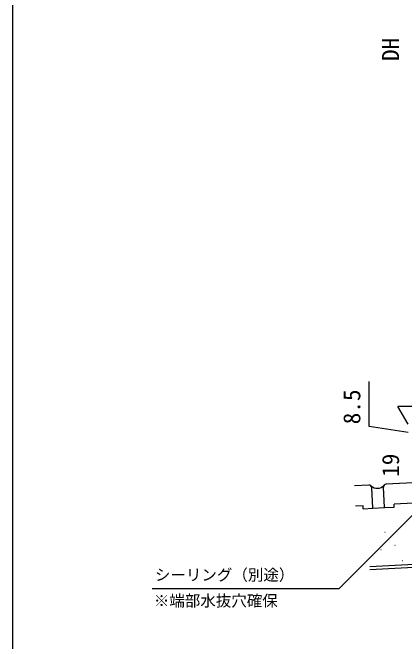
# Model space of a CAD drawing. Units: millimetres, scale not verified. Extents: x -525 to 525, y -783 to 779.
# Drawn here: x -525 to -322.7, y -258.4 to 66 of the extents above; entities that cross this region are included whole.
import ezdxf
from ezdxf.enums import TextEntityAlignment as Align

# ---------------------------------------------------------------- set-up
doc = ezdxf.new("R2010")
doc.units = ezdxf.units.MM
doc.header["$LTSCALE"] = 4
for name, color, linetype in [('0-6_YKK_D', 6, 'Continuous'), ('0-7_YKK_ZWAK', 7, 'Continuous'), ('0-8_YSS_K', 3, 'Continuous'), ('0-9_YSS_KE', 3, 'Continuous')]:
    doc.layers.add(name, color=color, linetype=linetype)
doc.styles.add('ＭＳ ゴシック', font='')
doc.styles.get('ＭＳ ゴシック').set_extended_font_data('MS Gothic')

msp = doc.modelspace()

# ---------------------------------------------------------------- linework, layer by layer
at = {"layer": '0-6_YKK_D'}
for p in [(-320.8, -146.299), (-315.55, -137.206)]:
    msp.add_line(p, (-326.05, -137.206), dxfattribs=at)
for points in [[(-320.8, -150.549), (-340.8, -147.549), (-340.8, -124.254)], [(-299.976, -174.722), (-301.779, -176.526), (-356.576, -231.323), (-452.903, -231.323)]]:
    msp.add_lwpolyline(points, dxfattribs=at)
at = {"layer": '0-7_YKK_ZWAK'}
msp.add_line((-525, 747.2), (-525, -782.8), dxfattribs=at)
at = {"layer": '0-8_YSS_K'}
for p, q in [((-327.938, -189.072), (-328.017, -187.574)), ((-343.995, -188.412), (-347.863, -188.614)), ((-343.916, -189.91), (-343.995, -188.412)), ((-343.916, -189.91), (-338.923, -189.648)), ((-338.923, -189.648), (-332.931, -189.334)), ((-332.931, -189.334), (-327.938, -189.072)), ((-332.812, -202.099), (-332.612, -202.099)), ((-327.629, -208.812), (-327.429, -208.812)), ((-334.934, -210.995), (-334.734, -210.995)), ((-323.736, -216.608), (-323.536, -216.608))]:
    msp.add_line(p, q, dxfattribs=at)
for points in [[(-149.499, -172.711), (-149.499, -211.377), (-340.464, -221.385)], [(-317.952, -188.549), (-318.03, -187.051), (-328.017, -187.574)]]:
    msp.add_lwpolyline(points, dxfattribs=at)
msp.add_arc((-336.705, -174.495), 4.881, 228.06649, 315.93975, dxfattribs=at)
at = {"layer": '0-9_YSS_KE'}
for p, q in [((-235.196, -172.195), (-332.061, -177.272)), ((-341.049, -177.743), (-348.413, -178.129)), ((-338.923, -189.648), (-339.473, -179.162)), ((-332.931, -189.334), (-333.481, -178.848))]:
    msp.add_line(p, q, dxfattribs=at)
msp.add_lwpolyline([(-150.999, -171.211), (-150.999, -209.954), (-340.542, -219.887)], dxfattribs=at)
for centre, start, end in [((-340.97, -179.241), 3, 93), ((-331.983, -178.77), 93, 183)]:
    msp.add_arc(centre, 1.5, start, end, dxfattribs=at)

# ---------------------------------------------------------------- texts
at = {"layer": '0-6_YKK_D', "style": 'ＭＳ ゴシック'}
for s, p in [('DH', (-322.8, 40.985)), ('8.5', (-342.8, -146.367)), ('19', (-322.8, -173.47))]:
    msp.add_text(s, height=8.798, rotation=90, dxfattribs=at).set_placement(p, align=Align.BOTTOM_LEFT)
for s, p in [('シーリング（別途）', (-451.514, -228.746)), ('※端部水抜穴確保', (-452.059, -242.105))]:
    msp.add_text(s, height=5.865, dxfattribs=at).set_placement(p, align=Align.BOTTOM_LEFT)

doc.saveas('drawing.dxf')
